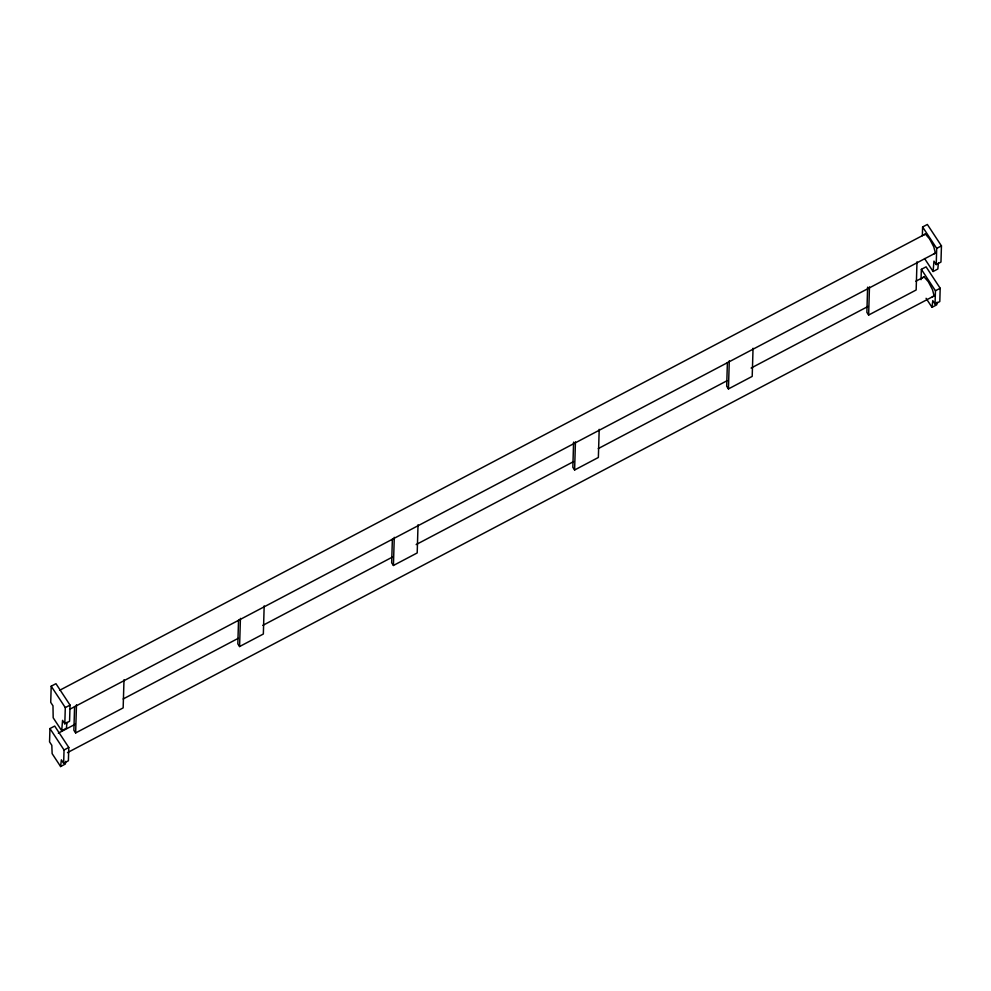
<?xml version="1.0" encoding="UTF-8"?>
<svg xmlns="http://www.w3.org/2000/svg" width="991" height="991" viewBox="0 0 991 991"><rect width="100%" height="100%" fill="white"/><g stroke="black" fill="none" stroke-linecap="round" stroke-linejoin="round"><path stroke-width="1.49" d="M60.612 766.538L61.38 759.837L63.647 763.281L68.391 760.778L68.788 747.487L54.691 726.056L49.946 728.571L49.55 741.863L51.817 745.306L52.139 753.643L60.612 766.538L65.369 764.024L65.666 761.348M61.702 730.726L62.557 720.358L64.811 723.802L69.568 721.299L70.051 705.109L55.954 683.691L51.198 686.193L50.727 702.371L52.981 705.815L53.18 717.769L61.702 730.726L66.447 728.224L66.942 722.303M63.647 763.281L64.043 749.989L49.946 728.571M64.811 723.802L65.295 707.611L51.198 686.193M74.585 706.558L73.879 730.268L75.638 732.944L123.157 707.896L123.999 679.752M75.638 732.944L76.48 704.799M238.534 620.168L237.828 643.865L239.587 646.541L263.346 634.017L264.176 605.873M239.587 646.541L240.417 618.396M392.374 539.092L391.668 562.789L393.427 565.465L417.199 552.941L418.029 524.796M393.427 565.465L394.269 537.32M573.591 442.122L572.848 467.306L574.607 469.994L598.366 457.47L599.196 429.326M574.607 469.994L575.437 441.837M727.394 362.533L726.688 386.23L728.447 388.918L752.206 376.394L753.049 348.25M728.447 388.918L729.289 360.761M867.62 287.179L866.877 312.363L868.636 315.039L916.155 289.991L916.997 261.847M868.636 315.039L869.466 286.894M921.035 279.685L921.345 269.341L926.102 266.839L940.186 288.257L939.802 301.549L935.046 304.064L932.779 300.62L932.011 307.309L936.768 304.807L937.077 302.131M922.348 235.796L922.609 226.976L927.353 224.462L941.45 245.892L940.967 262.07L936.222 264.572L933.956 261.129L933.101 271.497L937.858 268.995L938.341 263.073M935.046 304.064L935.442 290.759L921.345 269.341M936.222 264.572L936.693 248.394L922.609 226.976M923.525 235.04L925.371 234.062L929.62 238.942L933.77 246.821L935.405 253.089L933.547 254.055M922.249 277.864L924.095 276.885L928.344 281.766L932.494 289.645L934.129 295.913L932.283 296.891M59.609 690.318L925.371 234.062M65.295 707.611L70.051 705.109M936.693 248.394L941.45 245.892M69.643 709.333L935.405 253.089M58.345 733.142L75.254 724.223M123.169 698.977L238.174 638.365M262.813 625.383L392.411 557.091M416.158 544.567L573.603 461.595M598.254 448.601L726.948 380.779M751.116 368.045L867.967 306.467M915.882 281.221L924.095 276.885M64.043 749.989L68.788 747.487M935.442 290.759L940.186 288.257M67.475 752.627L934.129 295.913M924.578 258.552L933.101 271.497M926.077 298.291L932.011 307.309"/></g></svg>
